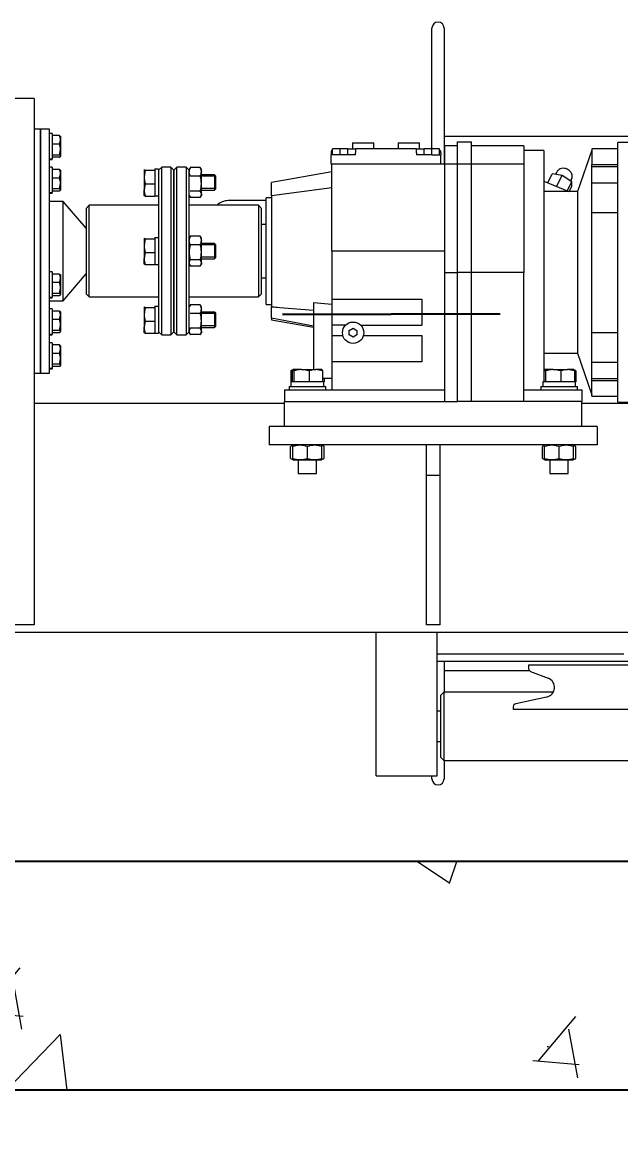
# Model space of a CAD drawing. Header units: millimetres. Extents: x -5 to 1510635, y -6 to 71285.
# Drawn here: x 1272204 to 1272596, y 6294 to 7020 of the extents above; entities that cross this region are included whole.
import ezdxf

# ---------------------------------------------------------------- set-up
doc = ezdxf.new("R2010")
doc.units = ezdxf.units.MM
doc.header["$LTSCALE"] = 1000
doc.linetypes.add('HIDDEN', pattern=[0.375, 0.25, -0.125])
for name, color, linetype in [('2', 42, 'Continuous'), ('3', 3, 'Continuous'), ('COL', 2, 'Continuous'), ('MP-4', 4, 'HIDDEN'), ('MP-8', 8, 'Continuous')]:
    doc.layers.add(name, color=color, linetype=linetype)
doc.dimstyles.new('MPS2', dxfattribs={"dimscale": 100, "dimtxt": 3, "dimasz": 3, "dimexe": 1, "dimexo": 1, "dimgap": 1, "dimtad": 1, "dimzin": 12, "dimdsep": 46, "dimtxsty": 'Standard', "dimcen": 1, "dimclrd": 1, "dimclre": 1, "dimclrt": 7, "dimazin": 2, "dimtfac": 1, "dimtmove": 0, "dimatfit": 3, "dimfxl": 1, "dimarcsym": 0})

# ---------------------------------------------------------------- blocks, each defined once
blk = doc.blocks.new('176654998')
at = {"layer": 'MP-4', "linetype": 'Continuous', "lineweight": 15}
for p, q in [((-2528.91, 66.8), (-2528.91, 145.86)), ((-2520.91, 145.86), (-2520.91, 56.8)), ((-2789.56, 99.8), (-2805.56, 99.8)), ((-2789.56, 99.8), (-2789.56, -0.2)), ((-2785.56, 79.8), (-2789.56, 79.8)), ((-2785.56, 79.8), (-2785.56, -80.2)), ((-2785.56, -80.2), (-2785.56, 79.8)), ((-2779.56, 79.8), (-2785.56, 79.8)), ((-2779.56, -80.2), (-2779.56, 79.8)), ((-2777.96, 76.89), (-2779.56, 76.89)), ((-2777.96, 76.89), (-2777.96, 60.3)), ((-2773.04, 75.51), (-2777.96, 75.51)), ((-2773.04, 69.89), (-2772.46, 72.7)), ((-2772.46, 74.89), (-2772.53, 75.02)), ((-2772.46, 74.89), (-2772.46, 72.7)), ((-2772.46, 72.7), (-2772.46, 66.33)), ((-2380.91, 74.86), (-2520.91, 74.86)), ((-2773.04, 69.89), (-2777.96, 69.89)), ((-2773.04, 62.77), (-2772.46, 66.33)), ((-2772.46, 66.33), (-2772.46, 62.02)), ((-2594.06, 62.8), (-2594.06, 66.8)), ((-2589.06, 66.8), (-2594.06, 66.8)), ((-2589.06, 62.8), (-2589.06, 66.8)), ((-2584.06, 66.8), (-2589.06, 66.8)), ((-2584.06, 66.8), (-2579.06, 66.8)), ((-2584.06, 62.8), (-2584.06, 66.8)), ((-2581.06, 70.8), (-2567.06, 70.8)), ((-2581.06, 70.8), (-2581.06, 66.8)), ((-2539.06, 66.8), (-2579.06, 66.8)), ((-2579.06, 66.8), (-2579.06, 64.3)), ((-2567.06, 66.8), (-2567.06, 70.8)), ((-2551.06, 70.8), (-2537.06, 70.8)), ((-2551.06, 70.8), (-2551.06, 66.8)), ((-2539.06, 64.3), (-2539.06, 66.8)), ((-2539.06, 66.8), (-2534.06, 66.8)), ((-2537.06, 66.8), (-2537.06, 70.8)), ((-2534.06, 62.8), (-2534.06, 66.8)), ((-2529.06, 66.8), (-2534.06, 66.8)), ((-2529.06, 62.8), (-2529.06, 66.8)), ((-2524.06, 66.8), (-2529.06, 66.8)), ((-2524.06, 62.8), (-2524.06, 66.8)), ((-2520.56, 56.8), (-2520.56, 68.8)), ((-2512.06, 68.8), (-2520.56, 68.8)), ((-2512.06, 56.8), (-2512.06, 71.3)), ((-2512.06, 71.3), (-2503.06, 71.3)), ((-2503.06, 56.8), (-2503.06, 71.3)), ((-2468.56, 68.8), (-2503.06, 68.8)), ((-2468.56, 68.8), (-2468.56, 56.8)), ((-2455.56, 65.79), (-2468.56, 65.79)), ((-2455.56, 65.79), (-2455.56, -85.9)), ((-2424.06, 66.04), (-2433.56, 38.79)), ((-2424.06, 66.79), (-2424.06, 56.59)), ((-2407.06, 66.79), (-2424.06, 66.79)), ((-2407.06, 70.55), (-2407.06, 70.89)), ((-2249.56, 70.89), (-2407.06, 70.89)), ((-2407.06, 64.89), (-2407.06, 70.55)), ((-2779.56, 60.3), (-2777.96, 60.3)), ((-2777.96, 59.92), (-2779.56, 59.92)), ((-2779.56, 59.89), (-2777.96, 59.89)), ((-2773.04, 62.77), (-2777.96, 62.77)), ((-2773.04, 61.27), (-2777.96, 61.27)), ((-2777.96, 59.92), (-2777.96, 60.3)), ((-2777.96, 59.92), (-2777.96, 59.89)), ((-2595.06, 64.3), (-2595.06, 62.8)), ((-2595.06, 56.8), (-2595.06, 62.8)), ((-2589.06, 62.8), (-2595.06, 62.8)), ((-2579.06, 62.8), (-2589.06, 62.8)), ((-2579.06, 62.8), (-2579.06, 64.3)), ((-2539.06, 64.3), (-2539.06, 62.8)), ((-2529.06, 62.8), (-2539.06, 62.8)), ((-2529.06, 62.8), (-2523.06, 62.8)), ((-2523.06, 64.3), (-2523.06, 62.8)), ((-2523.06, 56.8), (-2523.06, 62.8)), ((-2407.06, 50.59), (-2407.06, 64.89)), ((-2777.96, 54.7), (-2779.56, 54.7)), ((-2777.96, 54.7), (-2777.96, 38.12)), ((-2773.04, 53.32), (-2777.96, 53.32)), ((-2772.46, 52.7), (-2772.53, 52.84)), ((-2772.46, 52.7), (-2772.46, 50.51)), ((-2717.54, 53.33), (-2717.56, 53.3)), ((-2717.56, 53.27), (-2717.56, 48.39)), ((-2716.8, 52.84), (-2717.56, 48.39)), ((-2716.8, 52.84), (-2710.56, 52.84)), ((-2710.56, 53.7), (-2710.56, 53.55)), ((-2710.56, 53.55), (-2710.56, 53.07)), ((-2708.06, 53.55), (-2710.56, 53.55)), ((-2710.56, 53.41), (-2710.56, 52.84)), ((-2710.56, 52.84), (-2710.56, 43.94)), ((-2706.06, 54.8), (-2708.06, 52.8)), ((-2708.06, 53.55), (-2708.06, 52.65)), ((-2708.06, 52.8), (-2708.06, -53.2)), ((-2706.06, -55.2), (-2706.06, 54.8)), ((-2700.06, 54.8), (-2706.06, 54.8)), ((-2700.06, 54.8), (-2700.06, -55.2)), ((-2698.06, 52.8), (-2700.06, 54.8)), ((-2696.06, 54.8), (-2698.06, 52.8)), ((-2698.06, -53.2), (-2698.06, 52.8)), ((-2698.06, 52.8), (-2698.06, -53.2)), ((-2696.06, -55.2), (-2696.06, 54.8)), ((-2690.06, 54.8), (-2696.06, 54.8)), ((-2690.06, 54.8), (-2690.06, -55.2)), ((-2688.06, 52.8), (-2690.06, 54.8)), ((-2687.27, 54.65), (-2688.06, 53.3)), ((-2688.06, 53.3), (-2688.06, 52.71)), ((-2688.06, -53.16), (-2688.06, 52.71)), ((-2687.3, 48.95), (-2688.06, 51.76)), ((-2687.3, 54.58), (-2687.44, 54.18)), ((-2680.81, 54.58), (-2687.3, 54.58)), ((-2680.06, 53.3), (-2680.84, 54.65)), ((-2680.81, 54.58), (-2680.06, 51.76)), ((-2680.06, 51.76), (-2680.06, 53.3)), ((-2680.06, 44.06), (-2680.06, 51.76)), ((-2594.56, 51.76), (-2634.06, 44.8)), ((-2595.06, 56.8), (-2594.56, 56.8)), ((-2594.56, -0.2), (-2594.56, 56.8)), ((-2589.06, 56.8), (-2594.56, 56.8)), ((-2529.06, 56.8), (-2589.06, 56.8)), ((-2520.56, 56.8), (-2529.06, 56.8)), ((-2520.56, -14.21), (-2520.56, 56.8)), ((-2512.06, 56.8), (-2520.56, 56.8)), ((-2512.06, -14.21), (-2512.06, 56.8)), ((-2503.06, 56.8), (-2512.06, 56.8)), ((-2503.06, -14.21), (-2503.06, 56.8)), ((-2468.56, 56.8), (-2503.06, 56.8)), ((-2468.56, 56.8), (-2468.56, -14.21)), ((-2447.33, 51.23), (-2447.88, 50.12)), ((-2424.06, 55.23), (-2424.06, 56.59)), ((-2424.06, 56.59), (-2407.06, 56.59)), ((-2424.06, 44.62), (-2424.06, 55.23)), ((-2424.06, 55.23), (-2407.06, 55.23)), ((-2773.04, 47.7), (-2777.96, 47.7)), ((-2773.04, 47.7), (-2772.46, 50.51)), ((-2773.04, 40.58), (-2772.46, 44.14)), ((-2772.46, 50.51), (-2772.46, 44.14)), ((-2772.46, 44.14), (-2772.46, 39.83)), ((-2717.56, 48.39), (-2717.56, 39.92)), ((-2716.8, 43.94), (-2717.56, 39.92)), ((-2716.8, 43.94), (-2710.56, 43.94)), ((-2710.56, 50.4), (-2710.56, 38.06)), ((-2710.56, 43.94), (-2710.56, 35.9)), ((-2680.81, 48.95), (-2687.3, 48.95)), ((-2671.36, 49.8), (-2680.06, 49.8)), ((-2680.06, 37.1), (-2680.06, 44.06)), ((-2671.36, 49.8), (-2671.36, 39.8)), ((-2670.56, 49), (-2671.36, 49.8)), ((-2670.56, 40.6), (-2670.56, 49)), ((-2634.06, 36.09), (-2634.06, 44.8)), ((-2455.56, 45.69), (-2439.13, 38.79)), ((-2452.92, 44.58), (-2450.01, 50.5)), ((-2443.64, 49.37), (-2450.01, 50.5)), ((-2447.18, 42.17), (-2443.64, 49.37)), ((-2437.27, 45.15), (-2443.64, 49.37)), ((-2440.18, 39.23), (-2437.27, 45.15)), ((-2437.87, 45.55), (-2437.46, 46.37)), ((-2437.27, 42.06), (-2437.27, 45.15)), ((-2424.06, 25.16), (-2424.06, 44.62)), ((-2424.06, 44.62), (-2407.06, 44.62)), ((-2407.06, 35.1), (-2407.06, 50.59)), ((-2779.56, 38.12), (-2777.96, 38.12)), ((-2777.96, 37.74), (-2779.56, 37.74)), ((-2779.56, 37.7), (-2777.96, 37.7)), ((-2773.04, 40.58), (-2777.96, 40.58)), ((-2773.04, 39.09), (-2777.96, 39.09)), ((-2777.96, 37.74), (-2777.96, 38.12)), ((-2777.96, 37.74), (-2777.96, 37.7)), ((-2717.56, 36.3), (-2717.56, 39.92)), ((-2717.56, 36.3), (-2717.54, 36.27)), ((-2688.06, 36.3), (-2687.27, 34.95)), ((-2680.81, 39.17), (-2687.3, 39.17)), ((-2680.84, 34.95), (-2680.06, 36.3)), ((-2680.81, 39.17), (-2680.06, 37.1)), ((-2680.06, 39.8), (-2671.36, 39.8)), ((-2680.06, 37.1), (-2680.06, 36.3)), ((-2671.36, 39.8), (-2670.56, 40.6)), ((-2594.56, 41.25), (-2634.06, 36.09)), ((-2433.56, 38.79), (-2455.56, 38.79)), ((-2438.87, 38.79), (-2437.27, 42.06)), ((-2433.56, 38.79), (-2433.56, -67.21)), ((-2770.56, 32.3), (-2779.56, 32.3)), ((-2770.56, -32.7), (-2770.56, 32.3)), ((-2755.56, 14.8), (-2770.56, 32.3)), ((-2753.56, 29.8), (-2755.56, 27.8)), ((-2753.56, -30.2), (-2753.56, 29.8)), ((-2708.06, 29.8), (-2753.56, 29.8)), ((-2716.8, 35.9), (-2710.56, 35.9)), ((-2710.56, 36), (-2708.06, 36)), ((-2642.56, 29.8), (-2688.06, 29.8)), ((-2687.3, 35.02), (-2687.44, 35.42)), ((-2680.81, 35.02), (-2687.3, 35.02)), ((-2637.56, 32.86), (-2662.51, 32.86)), ((-2642.56, 29.8), (-2642.56, -30.2)), ((-2640.56, 27.8), (-2642.56, 29.8)), ((-2637.56, -35.2), (-2637.56, 34.8)), ((-2634.06, 34.8), (-2637.56, 34.8)), ((-2634.06, 36.09), (-2634.06, -36.49)), ((-2407.06, -63.51), (-2407.06, 35.1)), ((-2755.56, 27.8), (-2755.56, -28.2)), ((-2640.56, -28.2), (-2640.56, 27.8)), ((-2424.06, -53.57), (-2424.06, 25.16)), ((-2424.06, 25.16), (-2407.06, 25.16)), ((-2637.56, 17.3), (-2640.56, 17.3)), ((-2717.54, 8.33), (-2717.56, 8.3)), ((-2717.56, 8.27), (-2717.56, 3.39)), ((-2716.8, 7.84), (-2717.56, 3.39)), ((-2716.8, 7.84), (-2710.56, 7.84)), ((-2710.56, 8.7), (-2710.56, 8.55)), ((-2710.56, 8.55), (-2710.56, 8.07)), ((-2708.06, 8.55), (-2710.56, 8.55)), ((-2710.56, 8.41), (-2710.56, 7.84)), ((-2710.56, 7.84), (-2710.56, -1.06)), ((-2687.27, 9.65), (-2688.06, 8.3)), ((-2687.3, 9.58), (-2687.44, 9.18)), ((-2680.81, 9.58), (-2687.3, 9.58)), ((-2680.06, 8.3), (-2680.84, 9.65)), ((-2680.81, 9.58), (-2680.06, 6.76)), ((-2680.06, 6.76), (-2680.06, 8.3)), ((-2717.56, 3.39), (-2717.56, -5.08)), ((-2710.56, 5.4), (-2710.56, -6.94)), ((-2708.06, 3.78), (-2708.06, -4.18)), ((-2687.3, 3.95), (-2688.06, 6.76)), ((-2688.06, 2.92), (-2688.06, -0.94)), ((-2680.81, 3.95), (-2687.3, 3.95)), ((-2680.06, -0.94), (-2680.06, 6.76)), ((-2671.36, 4.8), (-2680.06, 4.8)), ((-2671.36, 4.8), (-2671.36, -5.2)), ((-2670.56, 4), (-2671.36, 4.8)), ((-2670.56, -4.4), (-2670.56, 4)), ((-2789.56, -0.2), (-2789.56, -245.2)), ((-2716.8, -1.06), (-2717.56, -5.08)), ((-2717.56, -8.7), (-2717.56, -5.08)), ((-2716.8, -1.06), (-2710.56, -1.06)), ((-2710.56, -1.06), (-2710.56, -9.1)), ((-2688.06, -0.94), (-2688.06, -3.32)), ((-2680.81, -5.83), (-2687.3, -5.83)), ((-2680.81, -5.83), (-2680.06, -7.9)), ((-2680.06, -7.9), (-2680.06, -0.94)), ((-2680.06, -5.2), (-2671.36, -5.2)), ((-2671.36, -5.2), (-2670.56, -4.4)), ((-2594.56, -0.2), (-2594.56, -31.63)), ((-2520.56, -0.2), (-2594.56, -0.2)), ((-2777.96, -13.89), (-2779.56, -13.89)), ((-2777.96, -13.89), (-2777.96, -30.47)), ((-2717.56, -8.7), (-2717.54, -8.73)), ((-2716.8, -9.1), (-2710.56, -9.1)), ((-2710.56, -9), (-2708.06, -9)), ((-2687.3, -9.98), (-2688.06, -7.9)), ((-2688.06, -8.7), (-2687.27, -10.05)), ((-2680.81, -9.98), (-2687.3, -9.98)), ((-2680.84, -10.05), (-2680.06, -8.7)), ((-2680.06, -7.9), (-2680.06, -8.7)), ((-2520.56, -98.7), (-2520.56, -14.21)), ((-2520.56, -14.21), (-2512.06, -14.21)), ((-2512.06, -98.7), (-2512.06, -14.21)), ((-2503.06, -14.21), (-2512.06, -14.21)), ((-2503.06, -98.7), (-2503.06, -14.21)), ((-2468.56, -14.21), (-2503.06, -14.21)), ((-2468.56, -98.7), (-2468.56, -14.21)), ((-2773.04, -15.27), (-2777.96, -15.27)), ((-2773.04, -20.89), (-2777.96, -20.89)), ((-2773.04, -20.89), (-2772.46, -18.08)), ((-2772.46, -15.89), (-2772.53, -15.75)), ((-2772.46, -15.89), (-2772.46, -18.08)), ((-2772.46, -18.08), (-2772.46, -24.45)), ((-2770.56, -32.7), (-2755.56, -15.2)), ((-2640.56, -17.7), (-2637.56, -17.7)), ((-2773.04, -28), (-2777.96, -28)), ((-2773.04, -28), (-2772.46, -24.45)), ((-2772.46, -24.45), (-2772.46, -28.75)), ((-2755.56, -28.2), (-2753.56, -30.2)), ((-2642.56, -30.2), (-2640.56, -28.2)), ((-2779.56, -30.47), (-2777.96, -30.47)), ((-2777.96, -30.85), (-2779.56, -30.85)), ((-2779.56, -30.89), (-2777.96, -30.89)), ((-2779.56, -32.7), (-2770.56, -32.7)), ((-2773.04, -29.5), (-2777.96, -29.5)), ((-2777.96, -30.85), (-2777.96, -30.47)), ((-2777.96, -30.85), (-2777.96, -30.89)), ((-2753.56, -30.2), (-2708.06, -30.2)), ((-2688.06, -30.2), (-2642.56, -30.2)), ((-2687.27, -35.35), (-2688.06, -36.7)), ((-2687.3, -35.42), (-2687.44, -35.82)), ((-2680.81, -35.42), (-2687.3, -35.42)), ((-2680.06, -36.7), (-2680.84, -35.35)), ((-2680.81, -35.42), (-2680.06, -38.24)), ((-2637.56, -35.2), (-2634.06, -35.2)), ((-2606.56, -33.91), (-2594.56, -35.04)), ((-2606.56, -33.91), (-2606.56, -77.9)), ((-2594.56, -31.63), (-2594.56, -48.77)), ((-2594.56, -31.63), (-2535.56, -31.63)), ((-2535.56, -31.63), (-2535.56, -48.77)), ((-2777.96, -38.1), (-2779.56, -38.1)), ((-2777.96, -38.1), (-2777.96, -54.69)), ((-2773.04, -39.49), (-2777.96, -39.49)), ((-2773.04, -45.1), (-2772.46, -42.3)), ((-2772.46, -40.1), (-2772.53, -39.97)), ((-2772.46, -40.1), (-2772.46, -42.3)), ((-2772.46, -42.3), (-2772.46, -48.66)), ((-2717.54, -36.67), (-2717.56, -36.7)), ((-2717.56, -36.73), (-2717.56, -41.61)), ((-2716.8, -37.16), (-2717.56, -41.61)), ((-2717.56, -41.61), (-2717.56, -50.08)), ((-2716.8, -37.16), (-2710.56, -37.16)), ((-2710.56, -36.3), (-2710.56, -36.45)), ((-2710.56, -36.45), (-2710.56, -36.93)), ((-2708.06, -36.45), (-2710.56, -36.45)), ((-2710.56, -36.59), (-2710.56, -37.16)), ((-2710.56, -37.16), (-2710.56, -46.06)), ((-2710.56, -39.6), (-2710.56, -51.94)), ((-2680.81, -41.05), (-2687.3, -41.05)), ((-2680.06, -38.24), (-2680.06, -36.7)), ((-2680.06, -45.94), (-2680.06, -38.24)), ((-2671.36, -40.2), (-2680.06, -40.2)), ((-2671.36, -40.2), (-2671.36, -50.2)), ((-2670.56, -41), (-2671.36, -40.2)), ((-2670.56, -49.4), (-2670.56, -41)), ((-2634.06, -36.49), (-2628.53, -37.22)), ((-2634.06, -36.49), (-2634.06, -36.78)), ((-2634.06, -36.78), (-2628.53, -37.22)), ((-2634.06, -44.13), (-2634.06, -36.78)), ((-2628.53, -37.22), (-2606.56, -38.9)), ((-2773.04, -45.1), (-2777.96, -45.1)), ((-2773.04, -52.22), (-2772.46, -48.66)), ((-2772.46, -48.66), (-2772.46, -52.97)), ((-2716.8, -46.06), (-2717.56, -50.08)), ((-2717.56, -53.7), (-2717.56, -50.08)), ((-2716.8, -46.06), (-2710.56, -46.06)), ((-2710.56, -46.06), (-2710.56, -54.1)), ((-2680.06, -52.9), (-2680.06, -45.94)), ((-2680.06, -50.2), (-2671.36, -50.2)), ((-2671.36, -50.2), (-2670.56, -49.4)), ((-2634.06, -44.13), (-2634.06, -45.2)), ((-2606.56, -49.45), (-2634.06, -44.13)), ((-2634.06, -45.2), (-2606.56, -50.05)), ((-2594.56, -48.77), (-2594.56, -55.63)), ((-2585.52, -48.77), (-2594.56, -48.77)), ((-2575.59, -48.77), (-2535.56, -48.77)), ((-2779.56, -54.69), (-2777.96, -54.69)), ((-2777.96, -55.07), (-2779.56, -55.07)), ((-2779.56, -55.1), (-2777.96, -55.1)), ((-2773.04, -52.22), (-2777.96, -52.22)), ((-2773.04, -53.72), (-2777.96, -53.72)), ((-2777.96, -55.07), (-2777.96, -54.69)), ((-2777.96, -55.07), (-2777.96, -55.1)), ((-2717.56, -53.7), (-2717.54, -53.73)), ((-2716.8, -54.1), (-2710.56, -54.1)), ((-2710.56, -54), (-2708.06, -54)), ((-2708.06, -53.05), (-2708.06, -54)), ((-2708.06, -53.2), (-2706.06, -55.2)), ((-2706.06, -55.2), (-2700.06, -55.2)), ((-2700.06, -55.2), (-2698.06, -53.2)), ((-2698.06, -53.2), (-2696.06, -55.2)), ((-2696.06, -55.2), (-2690.06, -55.2)), ((-2690.06, -55.2), (-2688.06, -53.2)), ((-2687.3, -54.98), (-2688.06, -52.9)), ((-2688.06, -53.7), (-2688.06, -53.11)), ((-2688.06, -53.7), (-2687.27, -55.05)), ((-2680.81, -50.83), (-2687.3, -50.83)), ((-2680.81, -54.98), (-2687.3, -54.98)), ((-2680.84, -55.05), (-2680.06, -53.7)), ((-2680.81, -50.83), (-2680.06, -52.9)), ((-2680.06, -52.9), (-2680.06, -53.7)), ((-2594.56, -55.63), (-2587.28, -55.63)), ((-2594.56, -55.63), (-2594.56, -72.77)), ((-2583.06, -52.26), (-2580.56, -50.81)), ((-2583.06, -55.14), (-2583.06, -52.26)), ((-2580.56, -56.59), (-2583.06, -55.14)), ((-2580.56, -50.81), (-2578.06, -52.26)), ((-2578.06, -55.14), (-2580.56, -56.59)), ((-2578.06, -52.26), (-2578.06, -55.14)), ((-2573.83, -55.63), (-2535.56, -55.63)), ((-2535.56, -55.63), (-2535.56, -72.77)), ((-2424.06, -73.03), (-2424.06, -53.57)), ((-2424.06, -53.57), (-2407.06, -53.57)), ((-2777.96, -60.29), (-2779.56, -60.29)), ((-2777.96, -60.29), (-2777.96, -76.88)), ((-2773.04, -61.67), (-2777.96, -61.67)), ((-2773.04, -67.29), (-2772.46, -64.48)), ((-2772.46, -62.29), (-2772.53, -62.16)), ((-2772.46, -62.29), (-2772.46, -64.48)), ((-2772.46, -64.48), (-2772.46, -70.85)), ((-2407.06, -79), (-2407.06, -63.51)), ((-2773.04, -67.29), (-2777.96, -67.29)), ((-2773.04, -74.41), (-2772.46, -70.85)), ((-2772.46, -70.85), (-2772.46, -75.16)), ((-2455.56, -67.21), (-2433.56, -67.21)), ((-2433.56, -67.21), (-2424.06, -94.46)), ((-2779.56, -76.88), (-2777.96, -76.88)), ((-2777.96, -77.26), (-2779.56, -77.26)), ((-2779.56, -77.29), (-2777.96, -77.29)), ((-2773.04, -74.41), (-2777.96, -74.41)), ((-2773.04, -75.91), (-2777.96, -75.91)), ((-2777.96, -77.26), (-2777.96, -76.88)), ((-2777.96, -77.26), (-2777.96, -77.29)), ((-2621.47, -78.75), (-2621.47, -85.9)), ((-2620.55, -78.75), (-2620.55, -85.9)), ((-2614.47, -77.9), (-2620.01, -77.9)), ((-2619.47, -78.75), (-2620.01, -77.9)), ((-2619.47, -78.75), (-2619.47, -85.9)), ((-2614.47, -77.9), (-2605.01, -77.9)), ((-2609.47, -78.75), (-2609.47, -85.9)), ((-2601.06, -77.9), (-2605.01, -77.9)), ((-2600.56, -78.75), (-2605.01, -77.9)), ((-2600.56, -78.75), (-2600.56, -85.9)), ((-2594.56, -72.77), (-2594.56, -91.2)), ((-2535.56, -72.77), (-2594.56, -72.77)), ((-2455.55, -78.75), (-2455.55, -85.9)), ((-2449.47, -77.9), (-2455.01, -77.9)), ((-2454.47, -78.75), (-2455.01, -77.9)), ((-2454.47, -78.75), (-2454.47, -85.9)), ((-2449.47, -77.9), (-2440.01, -77.9)), ((-2444.47, -78.75), (-2444.47, -85.9)), ((-2436.06, -77.9), (-2440.01, -77.9)), ((-2435.56, -78.75), (-2440.01, -77.9)), ((-2435.13, -78.43), (-2436.06, -77.9)), ((-2435.56, -78.75), (-2435.56, -85.9)), ((-2434.64, -78.75), (-2434.64, -85.9)), ((-2424.06, -83.64), (-2424.06, -73.03)), ((-2424.06, -73.03), (-2407.06, -73.03)), ((-2407.06, -93.3), (-2407.06, -79)), ((-2789.56, -80.2), (-2785.56, -80.2)), ((-2785.56, -80.2), (-2779.56, -80.2)), ((-2621.31, -85.9), (-2621.47, -85.9)), ((-2599.81, -85.9), (-2621.31, -85.9)), ((-2621.31, -85.9), (-2621.31, -88.9)), ((-2619.47, -85.9), (-2620.55, -85.9)), ((-2609.47, -85.9), (-2619.47, -85.9)), ((-2600.56, -85.9), (-2609.47, -85.9)), ((-2600.56, -83.4), (-2594.56, -83.4)), ((-2599.81, -88.9), (-2599.81, -85.9)), ((-2599.64, -85.9), (-2599.81, -85.9)), ((-2599.64, -83.4), (-2599.64, -85.9)), ((-2434.81, -85.9), (-2456.31, -85.9)), ((-2456.31, -85.9), (-2456.31, -88.9)), ((-2454.47, -85.9), (-2455.55, -85.9)), ((-2444.47, -85.9), (-2454.47, -85.9)), ((-2435.56, -85.9), (-2444.47, -85.9)), ((-2434.81, -88.9), (-2434.81, -85.9)), ((-2434.64, -85.9), (-2434.81, -85.9)), ((-2424.06, -85), (-2424.06, -83.64)), ((-2424.06, -83.64), (-2407.06, -83.64)), ((-2424.06, -95.21), (-2424.06, -85)), ((-2424.06, -85), (-2407.06, -85)), ((-2625.56, -91.2), (-2520.56, -91.2)), ((-2625.56, -91.2), (-2625.56, -98.7)), ((-2622.56, -88.9), (-2598.56, -88.9)), ((-2622.56, -88.9), (-2622.56, -91.2)), ((-2598.56, -91.2), (-2598.56, -88.9)), ((-2468.56, -91.2), (-2430.56, -91.2)), ((-2457.56, -88.9), (-2433.56, -88.9)), ((-2457.56, -88.9), (-2457.56, -91.2)), ((-2433.56, -91.2), (-2433.56, -88.9)), ((-2430.56, -91.2), (-2430.56, -98.7)), ((-2407.06, -98.96), (-2407.06, -93.3)), ((-2625.56, -100.2), (-2789.56, -100.2)), ((-2625.56, -98.7), (-2520.56, -98.7)), ((-2625.56, -115.2), (-2625.56, -98.7)), ((-2520.56, -98.7), (-2512.06, -98.7)), ((-2503.06, -98.7), (-2512.06, -98.7)), ((-2468.56, -98.7), (-2503.06, -98.7)), ((-2430.56, -98.7), (-2468.56, -98.7)), ((-2430.56, -115.2), (-2430.56, -98.7)), ((-505.56, -100.2), (-2430.56, -100.2)), ((-2424.06, -95.21), (-2407.06, -95.21)), ((-2407.06, -99.31), (-2407.06, -98.96)), ((-2407.06, -99.31), (-2186.96, -99.31)), ((-2420.56, -115.2), (-2635.56, -115.2)), ((-2635.56, -115.2), (-2635.56, -127.2)), ((-2420.56, -115.2), (-2420.56, -127.2)), ((-2420.56, -127.2), (-2635.56, -127.2)), ((-2620.06, -127.49), (-2621.53, -128.34)), ((-2621.53, -136.06), (-2621.53, -128.34)), ((-2619.56, -127.2), (-2620.06, -127.49)), ((-2620.06, -127.49), (-2620.06, -128.34)), ((-2620.06, -136.06), (-2620.06, -128.34)), ((-2610.56, -136.06), (-2610.56, -128.34)), ((-2601.06, -127.49), (-2601.56, -127.2)), ((-2601.06, -128.34), (-2601.06, -127.49)), ((-2599.59, -128.34), (-2601.06, -127.49)), ((-2601.06, -136.06), (-2601.06, -128.34)), ((-2599.59, -136.06), (-2599.59, -128.34)), ((-2532.56, -147.2), (-2532.56, -127.2)), ((-2523.56, -147.2), (-2523.56, -127.2)), ((-2455.06, -127.49), (-2456.53, -128.34)), ((-2456.53, -136.06), (-2456.53, -128.34)), ((-2454.56, -127.2), (-2455.06, -127.49)), ((-2455.06, -127.49), (-2455.06, -128.34)), ((-2455.06, -136.06), (-2455.06, -128.34)), ((-2445.56, -136.06), (-2445.56, -128.34)), ((-2436.06, -127.49), (-2436.56, -127.2)), ((-2436.06, -128.34), (-2436.06, -127.49)), ((-2434.59, -128.34), (-2436.06, -127.49)), ((-2436.06, -136.06), (-2436.06, -128.34)), ((-2434.59, -136.06), (-2434.59, -128.34)), ((-2621.53, -136.06), (-2620.06, -136.91)), ((-2620.06, -136.91), (-2620.06, -136.06)), ((-2620.06, -136.91), (-2619.56, -137.2)), ((-2601.56, -137.2), (-2619.56, -137.2)), ((-2616.56, -137.2), (-2616.56, -145.9)), ((-2604.56, -145.9), (-2604.56, -137.2)), ((-2601.56, -137.2), (-2601.06, -136.91)), ((-2601.06, -136.06), (-2601.06, -136.91)), ((-2601.06, -136.91), (-2599.59, -136.06)), ((-2456.53, -136.06), (-2455.06, -136.91)), ((-2455.06, -136.91), (-2455.06, -136.06)), ((-2455.06, -136.91), (-2454.56, -137.2)), ((-2436.56, -137.2), (-2454.56, -137.2)), ((-2451.56, -137.2), (-2451.56, -145.9)), ((-2439.56, -145.9), (-2439.56, -137.2)), ((-2436.56, -137.2), (-2436.06, -136.91)), ((-2436.06, -136.06), (-2436.06, -136.91)), ((-2436.06, -136.91), (-2434.59, -136.06)), ((-2616.56, -145.9), (-2604.56, -145.9)), ((-2532.56, -245.2), (-2532.56, -147.2)), ((-2523.56, -147.2), (-2532.56, -147.2)), ((-2523.56, -245.2), (-2523.56, -147.2)), ((-2451.56, -145.9), (-2439.56, -145.9)), ((-2789.56, -245.2), (-2805.56, -245.2)), ((-2523.56, -245.2), (-2532.56, -245.2)), ((-2085.56, -250.2), (-2805.56, -250.2)), ((-2565.56, -344.2), (-2565.56, -250.2)), ((-2525.56, -344.2), (-2525.56, -250.2)), ((-2525.56, -264.2), (-2403.06, -264.2)), ((-2385.56, -269.2), (-2525.56, -269.2)), ((-2520.91, -269.2), (-2520.91, -289.2)), ((-2520.91, -275.14), (-2465.07, -275.14)), ((-2265.56, -271.7), (-2465.56, -271.7)), ((-2465.56, -271.7), (-2465.56, -273.83)), ((-2464.27, -275.69), (-2452.72, -280.13)), ((-2521.06, -289.2), (-2523.06, -291.2)), ((-2521.06, -289.2), (-2521.06, -334.2)), ((-2449.29, -289.2), (-2521.06, -289.2)), ((-2523.06, -332.2), (-2523.06, -291.2)), ((-2453.7, -292.56), (-2473.97, -296.86)), ((-2523.06, -301.7), (-2525.56, -301.7)), ((-2475.56, -298.82), (-2475.56, -300.7)), ((-2255.56, -300.7), (-2475.56, -300.7)), ((-2525.56, -321.7), (-2523.06, -321.7)), ((-2523.06, -332.2), (-2521.06, -334.2)), ((-2521.06, -334.2), (-2390.06, -334.2)), ((-2520.91, -334.2), (-2520.91, -346.14)), ((-2565.56, -344.2), (-2525.56, -344.2)), ((-2528.91, -346.14), (-2528.91, -344.2))]:
    blk.add_line(p, q, dxfattribs=at)
at = {"layer": 'MP-4', "linetype": 'Continuous', "lineweight": 5}
for p, q in [((-2670.56, 48.88), (-2680.06, 48.88)), ((-2670.56, 40.72), (-2680.06, 40.72)), ((-2670.56, 3.88), (-2680.06, 3.88)), ((-2670.56, -4.28), (-2680.06, -4.28)), ((-2670.56, -41.12), (-2680.06, -41.12)), ((-2670.56, -49.28), (-2680.06, -49.28))]:
    blk.add_line(p, q, dxfattribs=at)
at = {"layer": 'MP-4', "linetype": 'Continuous', "lineweight": 15}
blk.add_circle((-2580.56, -53.7), 7, dxfattribs=at)
for centre, radius, start, end in [((-2524.91, 145.86), 4, 0, 180), ((-2780.07, 72.59), 7.62, 0.82008, 22.52899), ((-2784.38, 66.21), 11.93, 0.57015, 17.95763), ((-2592.56, 64.3), 2.5, 126.8699, 180), ((-2525.56, 64.3), 2.5, 0, 53.1301), ((-2780.07, 50.4), 7.62, 0.82008, 22.52899), ((-2681.94, 51.62), 6.11, 151.10853, 178.70725), ((-2683.66, 52.36), 3.61, 30.63222, 37.92148), ((-2686.17, 51.9), 6.11, 331.10853, 358.70725), ((-2784.38, 44.03), 11.93, 0.57015, 17.95763), ((-2703.26, 48.54), 14.3, 180.60959, 198.76279), ((-2697.44, 43.86), 17.39, 0.64867, 17.00556), ((-2697.43, 44.25), 17.38, 342.98856, 359.3572), ((-2705.76, 40.07), 11.8, 180.71111, 200.67959), ((-2683.66, 37.24), 3.61, 322.07852, 357.70285), ((-2662.51, 22.86), 10, 90, 136.08935), ((-2681.94, 6.62), 6.11, 151.10853, 178.70725), ((-2683.66, 7.36), 3.61, 30.63222, 37.92148), ((-2703.26, 3.54), 14.3, 180.60959, 198.76279), ((-2670.67, -1.14), 17.39, 162.99444, 179.35133), ((-2686.17, 6.9), 6.11, 331.10853, 358.70725), ((-2697.44, -1.14), 17.39, 0.64867, 17.00556), ((-2705.76, -4.93), 11.8, 180.71111, 200.67959), ((-2670.68, -0.75), 17.38, 180.6428, 197.01144), ((-2684.45, -8.05), 3.61, 142.07852, 177.70285), ((-2697.43, -0.75), 17.38, 342.98856, 359.3572), ((-2683.66, -7.76), 3.61, 322.07852, 357.70285), ((-2780.07, -18.19), 7.62, 0.82008, 22.52899), ((-2784.38, -24.56), 11.93, 0.57015, 17.95763), ((-2683.66, -37.64), 3.61, 30.63222, 37.92148), ((-2780.07, -42.4), 7.62, 0.82008, 22.52899), ((-2703.26, -41.46), 14.3, 180.60959, 198.76279), ((-2686.17, -38.1), 6.11, 331.10853, 358.70725), ((-2697.44, -46.14), 17.39, 0.64867, 17.00556), ((-2784.38, -48.78), 11.93, 0.57015, 17.95763), ((-2705.76, -49.93), 11.8, 180.71111, 200.67959), ((-2697.43, -45.75), 17.38, 342.98856, 359.3572), ((-2684.45, -53.05), 3.61, 142.07852, 177.70285), ((-2683.66, -52.76), 3.61, 322.07852, 357.70285), ((-2780.07, -64.59), 7.62, 0.82008, 22.52899), ((-2784.38, -70.97), 11.93, 0.57015, 17.95763), ((-2618.12, -84.94), 7.04, 111.60186, 118.45244), ((-2619.01, -81.86), 3.97, 119.55768, 128.2923), ((-2614.3, -94.05), 16.15, 90.60679, 108.66265), ((-2614.68, -94.28), 16.38, 71.46212, 89.26844), ((-2604.85, -90.88), 12.98, 90.72047, 110.84626), ((-2449.3, -94.05), 16.15, 90.60679, 108.66265), ((-2449.68, -94.28), 16.38, 71.46212, 89.26844), ((-2439.85, -90.88), 12.98, 90.72047, 110.84626), ((-2437.06, -81.77), 3.87, 51.24191, 60.71091), ((-2618.78, -132.41), 4.91, 105.27955, 123.95883), ((-2615.31, -141.33), 13.83, 69.91575, 110.08425), ((-2605.81, -141.33), 13.83, 69.91575, 110.08425), ((-2602.33, -132.41), 4.91, 56.04117, 74.77928), ((-2453.78, -132.41), 4.91, 105.27955, 123.95883), ((-2450.31, -141.33), 13.83, 69.91575, 110.08425), ((-2440.81, -141.33), 13.83, 69.91575, 110.08425), ((-2437.33, -132.41), 4.91, 56.04117, 71.73536), ((-2618.78, -131.99), 4.91, 236.04117, 254.77928), ((-2615.31, -123.07), 13.83, 249.91575, 290.08425), ((-2605.81, -123.07), 13.83, 249.91575, 290.08425), ((-2602.33, -131.99), 4.91, 285.27955, 303.95883), ((-2453.78, -131.99), 4.91, 236.04117, 251.73536), ((-2450.31, -123.07), 13.83, 249.91575, 290.08425), ((-2440.81, -123.07), 13.83, 249.91575, 290.08425), ((-2437.33, -131.99), 4.91, 283.27962, 303.95883), ((-2463.56, -273.83), 2, 180, 248.97282), ((-2455.06, -286.2), 6.5, 281.99342, 68.97282), ((-2473.56, -298.82), 2, 101.99342, 180), ((-2524.91, -346.14), 4, 180, 0)]:
    blk.add_arc(centre, radius, start, end, dxfattribs=at)
for points, knots in [([(-2773.04, 75.51), (-2772.86, 75.39), (-2772.71, 75.26), (-2772.51, 75.01), (-2772.46, 74.89), (-2772.46, 74.76)], [0, 0, 0, 0, 0.5, 0.5, 1, 1, 1, 1]), ([(-2772.46, 62.02), (-2772.46, 62.15), (-2772.51, 62.27), (-2772.71, 62.52), (-2772.86, 62.65), (-2773.04, 62.77)], [0, 0, 0, 0, 0.5, 0.5, 1, 1, 1, 1]), ([(-2773.04, 61.27), (-2772.86, 61.39), (-2772.72, 61.51), (-2772.51, 61.76), (-2772.46, 61.89), (-2772.46, 62.02)], [0, 0, 0, 0, 0.5, 0.5, 1, 1, 1, 1]), ([(-2773.04, 53.32), (-2772.86, 53.2), (-2772.71, 53.08), (-2772.51, 52.83), (-2772.46, 52.7), (-2772.46, 52.57)], [0, 0, 0, 0, 0.5, 0.5, 1, 1, 1, 1]), ([(-2717.56, 53.27), (-2717.56, 53.2), (-2717.48, 53.12), (-2717.22, 52.98), (-2717.03, 52.91), (-2716.8, 52.84)], [0, 0, 0, 0, 0.5, 0.5, 1, 1, 1, 1]), ([(-2437.53, 46.4), (-2437.29, 46.92), (-2436.89, 47.83), (-2436.93, 49.4), (-2437.35, 50.75), (-2438.03, 51.85), (-2438.96, 52.78), (-2440.28, 53.61), (-2442.01, 54.14), (-2443.94, 54.05), (-2445.65, 53.3), (-2446.77, 52.22), (-2447.18, 51.51), (-2447.33, 51.23)], [0, 0, 0, 0, 0.092312, 0.187678, 0.269271, 0.343587, 0.416795, 0.504178, 0.619499, 0.734907, 0.842481, 0.949208, 1, 1, 1, 1]), ([(-2772.46, 39.83), (-2772.46, 39.96), (-2772.51, 40.09), (-2772.71, 40.34), (-2772.86, 40.46), (-2773.04, 40.58)], [0, 0, 0, 0, 0.5, 0.5, 1, 1, 1, 1]), ([(-2773.04, 39.09), (-2772.86, 39.21), (-2772.72, 39.33), (-2772.51, 39.58), (-2772.46, 39.71), (-2772.46, 39.83)], [0, 0, 0, 0, 0.5, 0.5, 1, 1, 1, 1]), ([(-2716.8, 35.9), (-2717.03, 35.97), (-2717.22, 36.05), (-2717.48, 36.19), (-2717.56, 36.26), (-2717.56, 36.33)], [0, 0, 0, 0, 0.5, 0.5, 1, 1, 1, 1]), ([(-2717.56, 8.27), (-2717.56, 8.2), (-2717.48, 8.12), (-2717.22, 7.98), (-2717.03, 7.91), (-2716.8, 7.84)], [0, 0, 0, 0, 0.5, 0.5, 1, 1, 1, 1]), ([(-2716.8, -9.1), (-2717.03, -9.03), (-2717.22, -8.95), (-2717.48, -8.81), (-2717.56, -8.74), (-2717.56, -8.67)], [0, 0, 0, 0, 0.5, 0.5, 1, 1, 1, 1]), ([(-2773.04, -15.27), (-2772.86, -15.39), (-2772.71, -15.51), (-2772.51, -15.76), (-2772.46, -15.89), (-2772.46, -16.02)], [0, 0, 0, 0, 0.5, 0.5, 1, 1, 1, 1]), ([(-2772.46, -28.75), (-2772.46, -28.63), (-2772.51, -28.5), (-2772.71, -28.25), (-2772.86, -28.13), (-2773.04, -28)], [0, 0, 0, 0, 0.5, 0.5, 1, 1, 1, 1]), ([(-2773.04, -29.5), (-2772.86, -29.38), (-2772.72, -29.26), (-2772.51, -29.01), (-2772.46, -28.88), (-2772.46, -28.75)], [0, 0, 0, 0, 0.5, 0.5, 1, 1, 1, 1]), ([(-2773.04, -39.49), (-2772.86, -39.61), (-2772.71, -39.73), (-2772.51, -39.98), (-2772.46, -40.11), (-2772.46, -40.23)], [0, 0, 0, 0, 0.5, 0.5, 1, 1, 1, 1]), ([(-2717.56, -36.73), (-2717.56, -36.8), (-2717.48, -36.88), (-2717.22, -37.02), (-2717.03, -37.09), (-2716.8, -37.16)], [0, 0, 0, 0, 0.5, 0.5, 1, 1, 1, 1]), ([(-2772.46, -52.97), (-2772.46, -52.85), (-2772.51, -52.72), (-2772.71, -52.47), (-2772.86, -52.35), (-2773.04, -52.22)], [0, 0, 0, 0, 0.5, 0.5, 1, 1, 1, 1]), ([(-2773.04, -53.72), (-2772.86, -53.6), (-2772.72, -53.48), (-2772.51, -53.23), (-2772.46, -53.1), (-2772.46, -52.97)], [0, 0, 0, 0, 0.5, 0.5, 1, 1, 1, 1]), ([(-2716.8, -54.1), (-2717.03, -54.03), (-2717.22, -53.95), (-2717.48, -53.81), (-2717.56, -53.74), (-2717.56, -53.67)], [0, 0, 0, 0, 0.5, 0.5, 1, 1, 1, 1]), ([(-2773.04, -61.67), (-2772.86, -61.79), (-2772.71, -61.92), (-2772.51, -62.17), (-2772.46, -62.29), (-2772.46, -62.42)], [0, 0, 0, 0, 0.5, 0.5, 1, 1, 1, 1]), ([(-2772.46, -75.16), (-2772.46, -75.03), (-2772.51, -74.91), (-2772.71, -74.66), (-2772.86, -74.53), (-2773.04, -74.41)], [0, 0, 0, 0, 0.5, 0.5, 1, 1, 1, 1]), ([(-2773.04, -75.91), (-2772.86, -75.79), (-2772.72, -75.66), (-2772.51, -75.41), (-2772.46, -75.29), (-2772.46, -75.16)], [0, 0, 0, 0, 0.5, 0.5, 1, 1, 1, 1]), ([(-2620.01, -77.9), (-2620.05, -77.9), (-2620.1, -77.92), (-2620.19, -78), (-2620.24, -78.06), (-2620.37, -78.28), (-2620.46, -78.49), (-2620.55, -78.75)], [0, 0, 0, 0, 0.25, 0.25, 0.5, 0.5, 1, 1, 1, 1]), ([(-2601.1, -77.9), (-2601.06, -77.9), (-2601.01, -77.92), (-2600.92, -78), (-2600.87, -78.06), (-2600.74, -78.28), (-2600.65, -78.49), (-2600.56, -78.75)], [0, 0, 0, 0, 0.25, 0.25, 0.5, 0.5, 1, 1, 1, 1]), ([(-2455.01, -77.9), (-2455.05, -77.9), (-2455.1, -77.92), (-2455.19, -78), (-2455.24, -78.06), (-2455.37, -78.28), (-2455.46, -78.49), (-2455.55, -78.75)], [0, 0, 0, 0, 0.25, 0.25, 0.5, 0.5, 1, 1, 1, 1]), ([(-2436.1, -77.9), (-2436.06, -77.9), (-2436.01, -77.92), (-2435.92, -78), (-2435.87, -78.06), (-2435.74, -78.28), (-2435.65, -78.49), (-2435.56, -78.75)], [0, 0, 0, 0, 0.25, 0.25, 0.5, 0.5, 1, 1, 1, 1])]:
    blk.add_open_spline(points, degree=3, knots=knots, dxfattribs=at)
blk = doc.blocks.new('*D124')
at = {"layer": '2', "color": 1, "linetype": 'ByBlock', "lineweight": -2, "transparency": 16777216}
for p, q in [((1271995.63, 6409.49), (1271995.63, 5277.76)), ((1276995.63, 6409.49), (1276995.63, 5277.76)), ((1272175.63, 5337.76), (1276815.63, 5337.76))]:
    blk.add_line(p, q, dxfattribs=at)
at = {"layer": '2', "color": 1, "linetype": 'ByBlock', "transparency": 16777216}
for points in [[(1272175.63, 5367.76), (1272175.63, 5307.76), (1271995.63, 5337.76)], [(1276815.63, 5367.76), (1276815.63, 5307.76), (1276995.63, 5337.76)]]:
    blk.add_solid(points, dxfattribs=at)
at = {"layer": 'DEFPOINTS', "color": 0, "linetype": 'ByBlock', "transparency": 16777216}
for p in [(1271995.63, 6469.49), (1276995.63, 6469.49), (1276995.63, 5337.76)]:
    blk.add_point(p, dxfattribs=at)
at = {"layer": '2', "color": 7, "linetype": 'ByBlock', "transparency": 16777216, "insert": (1274495.63, 5487.76), "char_height": 180, "attachment_point": 5}
blk.add_mtext('5000{\\H126.000000;±5}', dxfattribs=at)

msp = doc.modelspace()

# ---------------------------------------------------------------- hatches: boundary and pattern name
at = {"layer": 'MP-8', "lineweight": 5}
h = msp.add_hatch(dxfattribs=at)
h.set_pattern_fill('AR-CONC', color=256, scale=2, style=0)
h.set_pattern_definition([(50, (0, 0), (364.36934, -31.87817), [38.1, -419.1]), (355, (0, 0), (-70.48565, 382.11329), [30.48, -335.28]), (100.451, (30.36, -2.66), (293.885, 350.23338), [32.38, -356.18]), (46.1842, (0, 101.6), (542.15808, -84.08466), [57.15, -628.65]), (96.6356, (45.2, 94.6), (474.80847, 494.85111), [48.57, -534.27]), (351.184, (0, 101.6), (474.8092, 494.85024), [45.72, -502.92]), (21, (50.8, 76.2), (303.22976, -204.53104), [38.1, -419.1]), (326, (50.8, 76.2), (123.60406, 368.37593), [30.48, -335.28]), (71.4514, (76.07, 59.16), (426.83298, 163.84572), [32.38, -356.18]), (37.5, (0, 0), (6.177207, 169.110078), [0, -331.216, 0, -340.36, 0, -336.55]), (7.5, (0, 0), (133.639325, 200.36115), [0, -194.056, 0, -323.596, 0, -128.27]), (327.5, (-113.28, 0), (271.18119, -11.457488), [0, -127, 0, -396.24, 0, -525.78]), (317.5, (-164.08, 0), (296.258363, 50.85298), [0, -165.1, 0, -263.144, 0, -373.38])])
h.paths.add_polyline_path([(1276995.626, 6469.491), (1271995.626, 6469.491), (1271995.626, 6769.491), (1271755.594, 6769.491), (1271755.594, 6319.491), (1277256.958, 6319.491), (1277256.958, 6769.491), (1276995.626, 6769.491)])

# ---------------------------------------------------------------- linework, layer by layer
at = {"layer": '3'}
for p in [(1272374.275, 6828.046), (1272516.976, 6828.046)]:
    msp.add_line(p, (1272445.626, 6828.046), dxfattribs=at)
at = {"layer": 'MP-8', "linetype": 'ByBlock'}
for p, q in [((1276995.626, 6469.491), (1271995.626, 6469.491)), ((1277256.958, 6319.491), (1271755.594, 6319.491))]:
    msp.add_line(p, q, dxfattribs=at)

# ---------------------------------------------------------------- block references
at = {"layer": 'COL', "linetype": 'ByBlock'}
msp.add_blockref('176654998', (1275001.181, 6869.691), dxfattribs=at)

# ---------------------------------------------------------------- dimensions: what is measured, and where the dimension line sits
at = {"layer": '2', "color": 253, "linetype": 'ByBlock'}
dim = msp.add_linear_dim(base=(1276995.626, 5337.763), p1=(1271995.626, 6469.491), p2=(1276995.626, 6469.491), dimstyle='MPS2', override={"dimscale": 60, "dimtol": 1, "dimtp": 5, "dimtm": 5, "dimtfac": 0.7}, dxfattribs=at)
dim.commit()
dim.dimension.update_dxf_attribs({"geometry": '*D124', "text_midpoint": (1274495.626, 5487.763)})

doc.saveas('drawing.dxf')
